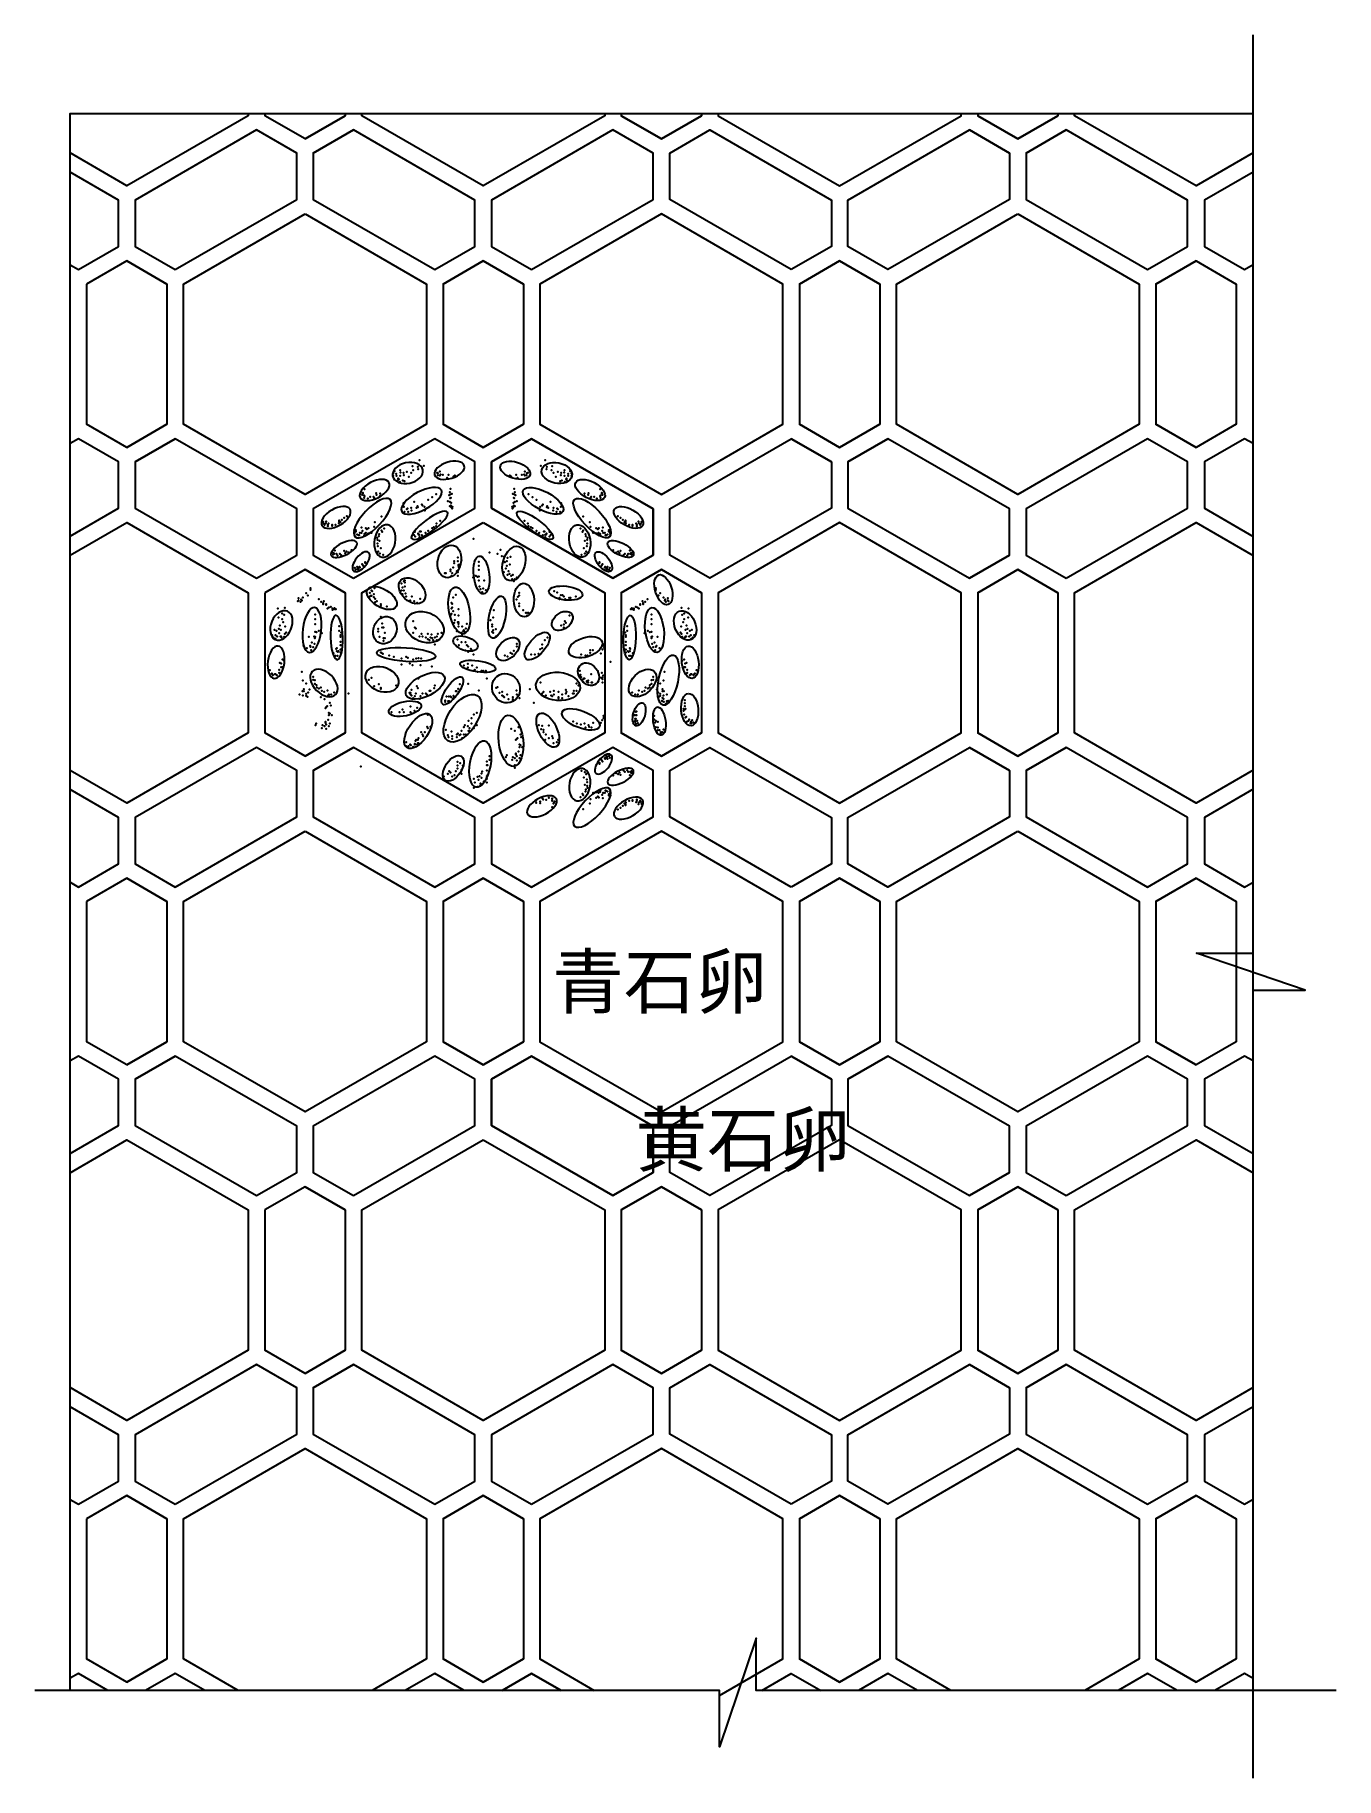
# Model space of a CAD drawing. Extents: x 2450 to 3440, y 294 to 1621.
import ezdxf

# ---------------------------------------------------------------- set-up
doc = ezdxf.new("R2010")
doc.units = 0
doc.header["$LTSCALE"] = 10
doc.header["$MEASUREMENT"] = 0
for name, color, linetype in [('3', 3, 'CONTINUOUS'), ('4', 4, 'CONTINUOUS'), ('7', 7, 'CONTINUOUS'), ('BH', 3, 'CONTINUOUS'), ('TEXT', 3, 'CONTINUOUS')]:
    doc.layers.add(name, color=color, linetype=linetype)
doc.styles.add('HZ', font='')
doc.styles.get('HZ').set_extended_font_data('仿宋_GB2312')

msp = doc.modelspace()

# ---------------------------------------------------------------- linework, layer by layer
at = {"layer": '3'}
for points in [[(3376.9, 293.9), (3376.9, 893.7), (3416.5, 893.7), (3333.8, 921.8), (3376.9, 921.8), (3376.9, 1620.7)], [(3440.1, 360.7), (2998.8, 360.7), (2998.8, 400.3), (2970.7, 317.6), (2970.7, 360.7), (2449.7, 360.7)]]:
    msp.add_lwpolyline(points, dxfattribs=at)
msp.add_point((2873, 1134.2), dxfattribs=at)
at = {"layer": '4'}
msp.add_lwpolyline([(2476.5, 360.7), (2476.5, 1560.8), (3376.9, 1560.8)], dxfattribs=at)
at = {"layer": '7'}
for p, q in [((2624.7, 1560.8), (2624.7, 1559.2)), ((2655.3, 1541.6), (2624.7, 1559.2)), ((3167.3, 1560.8), (3167.3, 1559.2)), ((3197.8, 1541.6), (3167.3, 1559.2)), ((3197.8, 1541.6), (3228.4, 1559.2)), ((3228.4, 1560.8), (3228.4, 1559.2)), ((2519.7, 1448.7), (2489.1, 1431)), ((3062.2, 1448.7), (3031.6, 1431)), ((3062.2, 1448.7), (3092.7, 1431)), ((2476.5, 1317), (2476.5, 1438.3)), ((3376.6, 1438.3), (3376.6, 1317)), ((2489.1, 1431), (2489.1, 1324.3)), ((3031.6, 1431), (3031.6, 1324.3)), ((3092.7, 1431), (3092.7, 1324.3)), ((2519.7, 1306.7), (2489.1, 1324.3)), ((3062.2, 1306.7), (3031.6, 1324.3)), ((3062.2, 1306.7), (3092.7, 1324.3)), ((2655.3, 1213.7), (2624.7, 1196.1)), ((3197.8, 1213.7), (3167.3, 1196.1)), ((2624.7, 1196.1), (2624.7, 1089.4)), ((3167.3, 1196.1), (3167.3, 1089.4)), ((3228.4, 1196.1), (3228.4, 1089.4)), ((2655.3, 1071.7), (2624.7, 1089.4)), ((3197.8, 1071.7), (3167.3, 1089.4)), ((3197.8, 1071.7), (3228.4, 1089.4)), ((2519.7, 978.8), (2489.1, 961.2)), ((3062.2, 978.8), (3031.6, 961.2)), ((3062.2, 978.8), (3092.7, 961.2)), ((2476.5, 847.1), (2476.5, 968.5)), ((2489.1, 961.2), (2489.1, 854.4)), ((3031.6, 961.2), (3031.6, 854.4)), ((3092.7, 961.2), (3092.7, 854.4)), ((3376.6, 968.5), (3376.6, 847.1)), ((2519.7, 836.8), (2489.1, 854.4)), ((3062.2, 836.8), (3031.6, 854.4)), ((3062.2, 836.8), (3092.7, 854.4)), ((2655.3, 743.9), (2624.7, 726.3)), ((3197.8, 743.9), (3167.3, 726.3)), ((2624.7, 726.3), (2624.7, 619.5)), ((3167.3, 726.3), (3167.3, 619.5)), ((3228.4, 726.3), (3228.4, 619.5)), ((2655.3, 601.9), (2624.7, 619.5)), ((3197.8, 601.9), (3167.3, 619.5)), ((3197.8, 601.9), (3228.4, 619.5)), ((2519.7, 509), (2489.1, 491.3)), ((3062.2, 509), (3031.6, 491.3)), ((3062.2, 509), (3092.7, 491.3)), ((2476.5, 377.3), (2476.5, 498.6)), ((2489.1, 491.3), (2489.1, 384.6)), ((3031.6, 491.3), (3031.6, 384.6)), ((3092.7, 491.3), (3092.7, 384.6)), ((3376.6, 498.6), (3376.6, 377.3)), ((2519.7, 366.9), (2489.1, 384.6)), ((3062.2, 366.9), (3031.6, 384.6)), ((3062.2, 366.9), (3092.7, 384.6))]:
    msp.add_line(p, q, dxfattribs=at)
for points in [[(2612.1, 1560.8), (2612.1, 1559.2), (2519.7, 1505.8), (2476.5, 1530.8)], [(2685.8, 1560.8), (2685.8, 1559.2), (2655.3, 1541.6), (2685.8, 1559.2)], [(2883.4, 1560.8), (2883.4, 1559.2), (2790.9, 1505.8), (2698.5, 1559.2), (2698.5, 1560.8)], [(2896, 1560.8), (2896, 1559.2), (2926.6, 1541.6), (2957.1, 1559.2), (2926.6, 1541.6)], [(2957.1, 1560.8), (2957.1, 1559.2), (2926.6, 1541.6), (2896, 1559.2), (2926.6, 1541.6)], [(2896, 1560.8), (2896, 1559.2)], [(2957.1, 1560.8), (2957.1, 1559.2)], [(2969.7, 1560.8), (2969.7, 1559.2), (3062.2, 1505.8), (3154.6, 1559.2), (3154.6, 1560.8)], [(3167.3, 1560.8), (3167.3, 1559.2), (3197.8, 1541.6), (3167.3, 1559.2)], [(3228.4, 1560.8), (3228.4, 1559.2), (3197.8, 1541.6), (3228.4, 1559.2)], [(3376.9, 1530.9), (3333.5, 1505.8), (3241, 1559.2), (3241, 1560.8)], [(2661.6, 1530.6), (2661.6, 1495.4), (2754.1, 1442), (2784.6, 1459.6), (2784.6, 1494.9), (2692.1, 1548.3), (2661.6, 1530.6), (2692.1, 1548.3)], [(3191.5, 1530.6), (3191.5, 1495.4), (3099, 1442), (3068.5, 1459.6), (3068.5, 1494.9), (3161, 1548.3), (3191.5, 1530.6), (3161, 1548.3)], [(3204.1, 1530.6), (3204.1, 1495.4), (3296.6, 1442), (3327.1, 1459.6), (3327.1, 1494.9), (3234.7, 1548.3), (3204.1, 1530.6), (3234.7, 1548.3)], [(2476.5, 1445.6), (2482.8, 1442), (2513.3, 1459.6), (2513.3, 1494.9), (2476.5, 1516.2)], [(3376.9, 1516.3), (3339.8, 1494.9), (3339.8, 1459.6), (3370.3, 1442), (3376.9, 1445.8)], [(2550.2, 1431), (2519.7, 1448.7), (2550.2, 1431), (2550.2, 1324.3), (2519.7, 1306.7), (2550.2, 1324.3)], [(2790.9, 1448.7), (2760.4, 1431), (2790.9, 1448.7), (2821.5, 1431), (2821.5, 1324.3), (2790.9, 1306.7), (2760.4, 1324.3), (2790.9, 1306.7)], [(2790.9, 1448.7), (2821.5, 1431), (2790.9, 1448.7), (2760.4, 1431), (2760.4, 1324.3), (2790.9, 1306.7), (2821.5, 1324.3), (2790.9, 1306.7)], [(3031.6, 1431), (3062.2, 1448.7), (3031.6, 1431), (3031.6, 1324.3), (3062.2, 1306.7), (3031.6, 1324.3)], [(3092.7, 1431), (3062.2, 1448.7), (3092.7, 1431), (3092.7, 1324.3), (3062.2, 1306.7), (3092.7, 1324.3)], [(3333.5, 1448.7), (3302.9, 1431), (3333.5, 1448.7), (3364, 1431), (3364, 1324.3), (3333.5, 1306.7), (3302.9, 1324.3), (3333.5, 1306.7)], [(2760.4, 1431), (2760.4, 1324.3)], [(2821.5, 1431), (2821.5, 1324.3)], [(3302.9, 1431), (3302.9, 1324.3)], [(2476.5, 1239.2), (2513.3, 1260.4), (2513.3, 1295.7), (2482.8, 1313.3), (2476.5, 1309.7)], [(2526, 1295.7), (2526, 1260.4), (2618.4, 1207.1), (2649, 1224.7), (2649, 1260), (2556.5, 1313.3), (2526, 1295.7), (2556.5, 1313.3)], [(2920.2, 1224.7), (2920.2, 1260), (2827.8, 1313.3), (2797.2, 1295.7), (2797.2, 1260.4), (2889.7, 1207.1), (2920.2, 1224.7), (2889.7, 1207.1)], [(3055.9, 1295.7), (3055.9, 1260.4), (2963.4, 1207.1), (2932.9, 1224.7), (2932.9, 1260), (3025.3, 1313.3), (3055.9, 1295.7), (3025.3, 1313.3)], [(3191.5, 1224.7), (3191.5, 1260), (3099, 1313.3), (3068.5, 1295.7), (3068.5, 1260.4), (3161, 1207.1), (3191.5, 1224.7), (3161, 1207.1)], [(3068.5, 1295.7), (3068.5, 1260.4), (3161, 1207.1), (3191.5, 1224.7), (3191.5, 1260), (3099, 1313.3), (3068.5, 1295.7), (3099, 1313.3)], [(3376.9, 1309.6), (3370.3, 1313.3), (3339.8, 1295.7), (3339.8, 1260.4), (3376.9, 1239)], [(2476.5, 1224.6), (2519.7, 1249.5), (2612.1, 1196.1), (2612.1, 1089.4), (2519.7, 1036), (2476.5, 1060.9)], [(3376.9, 1061), (3333.5, 1036), (3241, 1089.4), (3241, 1196.1), (3333.5, 1249.5), (3376.9, 1224.4)], [(2685.8, 1196.1), (2655.3, 1213.7), (2685.8, 1196.1), (2685.8, 1089.4), (2655.3, 1071.7), (2685.8, 1089.4)], [(2926.6, 1213.7), (2957.1, 1196.1), (2926.6, 1213.7), (2896, 1196.1), (2896, 1089.4), (2926.6, 1071.7), (2957.1, 1089.4), (2926.6, 1071.7)], [(2926.6, 1213.7), (2896, 1196.1), (2926.6, 1213.7), (2957.1, 1196.1), (2957.1, 1089.4), (2926.6, 1071.7), (2896, 1089.4), (2926.6, 1071.7)], [(3167.3, 1196.1), (3197.8, 1213.7), (3167.3, 1196.1), (3167.3, 1089.4), (3197.8, 1071.7), (3167.3, 1089.4)], [(3228.4, 1196.1), (3197.8, 1213.7), (3228.4, 1196.1), (3228.4, 1089.4), (3197.8, 1071.7), (3228.4, 1089.4)], [(2896, 1196.1), (2896, 1089.4)], [(2957.1, 1196.1), (2957.1, 1089.4)], [(2661.6, 1060.8), (2661.6, 1025.5), (2754.1, 972.1), (2784.6, 989.8), (2784.6, 1025), (2692.1, 1078.4), (2661.6, 1060.8), (2692.1, 1078.4)], [(3191.5, 1060.8), (3191.5, 1025.5), (3099, 972.1), (3068.5, 989.8), (3068.5, 1025), (3161, 1078.4), (3191.5, 1060.8), (3161, 1078.4)], [(3204.1, 1060.8), (3204.1, 1025.5), (3296.6, 972.1), (3327.1, 989.8), (3327.1, 1025), (3234.7, 1078.4), (3204.1, 1060.8), (3234.7, 1078.4)], [(2476.5, 975.8), (2482.8, 972.1), (2513.3, 989.8), (2513.3, 1025), (2476.5, 1046.3)], [(3376.9, 1046.5), (3339.8, 1025), (3339.8, 989.8), (3370.3, 972.1), (3376.9, 975.9)], [(2550.2, 961.2), (2519.7, 978.8), (2550.2, 961.2), (2550.2, 854.4), (2519.7, 836.8), (2550.2, 854.4)], [(2790.9, 978.8), (2760.4, 961.2), (2790.9, 978.8), (2821.5, 961.2), (2821.5, 854.4), (2790.9, 836.8), (2760.4, 854.4), (2790.9, 836.8)], [(2790.9, 978.8), (2821.5, 961.2), (2790.9, 978.8), (2760.4, 961.2), (2760.4, 854.4), (2790.9, 836.8), (2821.5, 854.4), (2790.9, 836.8)], [(3031.6, 961.2), (3062.2, 978.8), (3031.6, 961.2), (3031.6, 854.4), (3062.2, 836.8), (3031.6, 854.4)], [(3092.7, 961.2), (3062.2, 978.8), (3092.7, 961.2), (3092.7, 854.4), (3062.2, 836.8), (3092.7, 854.4)], [(3333.5, 978.8), (3302.9, 961.2), (3333.5, 978.8), (3364, 961.2), (3364, 854.4), (3333.5, 836.8), (3302.9, 854.4), (3333.5, 836.8)], [(2760.4, 961.2), (2760.4, 854.4)], [(2821.5, 961.2), (2821.5, 854.4)], [(3302.9, 961.2), (3302.9, 854.4)], [(2476.5, 769.3), (2513.3, 790.6), (2513.3, 825.9), (2482.8, 843.5), (2476.5, 839.8)], [(2526, 825.9), (2526, 790.6), (2618.4, 737.2), (2649, 754.8), (2649, 790.1), (2556.5, 843.5), (2526, 825.9), (2556.5, 843.5)], [(2920.2, 754.8), (2920.2, 790.1), (2827.8, 843.5), (2797.2, 825.9), (2797.2, 790.6), (2889.7, 737.2), (2920.2, 754.8), (2889.7, 737.2)], [(3055.9, 825.9), (3055.9, 790.6), (2963.4, 737.2), (2932.9, 754.8), (2932.9, 790.1), (3025.3, 843.5), (3055.9, 825.9), (3025.3, 843.5)], [(3191.5, 754.8), (3191.5, 790.1), (3099, 843.5), (3068.5, 825.9), (3068.5, 790.6), (3161, 737.2), (3191.5, 754.8), (3161, 737.2)], [(3068.5, 825.9), (3068.5, 790.6), (3161, 737.2), (3191.5, 754.8), (3191.5, 790.1), (3099, 843.5), (3068.5, 825.9), (3099, 843.5)], [(3376.9, 839.7), (3370.3, 843.5), (3339.8, 825.9), (3339.8, 790.6), (3376.9, 769.2)], [(2476.5, 754.7), (2519.7, 779.6), (2612.1, 726.3), (2612.1, 619.5), (2519.7, 566.1), (2476.5, 591.1)], [(3376.9, 591.2), (3333.5, 566.1), (3241, 619.5), (3241, 726.3), (3333.5, 779.6), (3376.9, 754.6)], [(2685.8, 726.3), (2655.3, 743.9), (2685.8, 726.3), (2685.8, 619.5), (2655.3, 601.9), (2685.8, 619.5)], [(2926.6, 743.9), (2957.1, 726.3), (2926.6, 743.9), (2896, 726.3), (2896, 619.5), (2926.6, 601.9), (2957.1, 619.5), (2926.6, 601.9)], [(2926.6, 743.9), (2896, 726.3), (2926.6, 743.9), (2957.1, 726.3), (2957.1, 619.5), (2926.6, 601.9), (2896, 619.5), (2926.6, 601.9)], [(3167.3, 726.3), (3197.8, 743.9), (3167.3, 726.3), (3167.3, 619.5), (3197.8, 601.9), (3167.3, 619.5)], [(3228.4, 726.3), (3197.8, 743.9), (3228.4, 726.3), (3228.4, 619.5), (3197.8, 601.9), (3228.4, 619.5)], [(2896, 726.3), (2896, 619.5)], [(2957.1, 726.3), (2957.1, 619.5)], [(2661.6, 590.9), (2661.6, 555.7), (2754.1, 502.3), (2784.6, 519.9), (2784.6, 555.2), (2692.1, 608.6), (2661.6, 590.9), (2692.1, 608.6)], [(3191.5, 590.9), (3191.5, 555.7), (3099, 502.3), (3068.5, 519.9), (3068.5, 555.2), (3161, 608.6), (3191.5, 590.9), (3161, 608.6)], [(3204.1, 590.9), (3204.1, 555.7), (3296.6, 502.3), (3327.1, 519.9), (3327.1, 555.2), (3234.7, 608.6), (3204.1, 590.9), (3234.7, 608.6)], [(2476.5, 505.9), (2482.8, 502.3), (2513.3, 519.9), (2513.3, 555.2), (2476.5, 576.5)], [(3376.9, 576.6), (3339.8, 555.2), (3339.8, 519.9), (3370.3, 502.3), (3376.9, 506.1)], [(2604.3, 360.7), (2562.8, 384.6), (2562.8, 491.3), (2655.3, 544.7), (2747.7, 491.3), (2747.7, 384.6), (2706.3, 360.7)], [(2970.7, 356.7), (3019, 384.6), (3019, 491.3), (2926.6, 544.7), (2834.1, 491.3), (2834.1, 384.6), (2875.5, 360.7)], [(3146.8, 360.7), (3105.4, 384.6), (3105.4, 491.3), (3197.8, 544.7), (3290.3, 491.3), (3290.3, 384.6), (3248.9, 360.7)], [(2550.2, 491.3), (2519.7, 509), (2550.2, 491.3), (2550.2, 384.6), (2519.7, 366.9), (2550.2, 384.6)], [(2790.9, 509), (2821.5, 491.3), (2790.9, 509), (2760.4, 491.3), (2760.4, 384.6), (2790.9, 366.9), (2821.5, 384.6), (2790.9, 366.9)], [(2790.9, 509), (2760.4, 491.3), (2790.9, 509), (2821.5, 491.3), (2821.5, 384.6), (2790.9, 366.9), (2760.4, 384.6), (2790.9, 366.9)], [(3031.6, 491.3), (3062.2, 509), (3031.6, 491.3), (3031.6, 384.6), (3062.2, 366.9), (3031.6, 384.6)], [(3092.7, 491.3), (3062.2, 509), (3092.7, 491.3), (3092.7, 384.6), (3062.2, 366.9), (3092.7, 384.6)], [(3333.5, 509), (3302.9, 491.3), (3333.5, 509), (3364, 491.3), (3364, 384.6), (3333.5, 366.9), (3302.9, 384.6), (3333.5, 366.9)], [(2760.4, 491.3), (2760.4, 384.6)], [(2821.5, 491.3), (2821.5, 384.6)], [(3302.9, 491.3), (3302.9, 384.6)], [(2505.3, 360.7), (2482.8, 373.6), (2476.5, 370)], [(2579, 360.7), (2556.5, 373.6), (2534, 360.7)], [(2776.5, 360.7), (2754.1, 373.6), (2731.6, 360.7)], [(2805.3, 360.7), (2827.8, 373.6), (2850.2, 360.7)], [(2850.2, 360.7), (2827.8, 373.6), (2805.3, 360.7)], [(3002.9, 360.7), (3025.3, 373.6), (3047.8, 360.7)], [(3121.5, 360.7), (3099, 373.6), (3076.6, 360.7)], [(3121.5, 360.7), (3099, 373.6), (3076.6, 360.7)], [(3319.1, 360.7), (3296.6, 373.6), (3274.1, 360.7)], [(3376.9, 369.8), (3370.3, 373.6), (3347.9, 360.7)]]:
    msp.add_lwpolyline(points, dxfattribs=at)
for points in [[(2556.5, 1442), (2649, 1495.4), (2649, 1530.6), (2618.4, 1548.3), (2526, 1494.9), (2526, 1459.6)], [(2827.8, 1442), (2920.2, 1495.4), (2920.2, 1530.6), (2889.7, 1548.3), (2797.2, 1494.9), (2797.2, 1459.6)], [(3025.3, 1442), (2932.9, 1495.4), (2932.9, 1530.6), (2963.4, 1548.3), (3055.9, 1494.9), (3055.9, 1459.6)], [(2655.3, 1484.4), (2747.7, 1431), (2747.7, 1324.3), (2655.3, 1270.9), (2562.8, 1324.3), (2562.8, 1431)], [(2926.6, 1484.4), (2834.1, 1431), (2834.1, 1324.3), (2926.6, 1270.9), (3019, 1324.3), (3019, 1431)], [(3197.8, 1484.4), (3290.3, 1431), (3290.3, 1324.3), (3197.8, 1270.9), (3105.4, 1324.3), (3105.4, 1431)], [(2692.1, 1207.1), (2784.6, 1260.4), (2784.6, 1295.7), (2754.1, 1313.3), (2661.6, 1260), (2661.6, 1224.7)], [(2889.7, 1207.1), (2797.2, 1260.4), (2797.2, 1295.7), (2827.8, 1313.3), (2920.2, 1260), (2920.2, 1224.7)], [(3234.7, 1207.1), (3327.1, 1260.4), (3327.1, 1295.7), (3296.6, 1313.3), (3204.1, 1260), (3204.1, 1224.7)], [(2790.9, 1249.5), (2883.4, 1196.1), (2883.4, 1089.4), (2790.9, 1036), (2698.5, 1089.4), (2698.5, 1196.1)], [(3062.2, 1249.5), (2969.7, 1196.1), (2969.7, 1089.4), (3062.2, 1036), (3154.6, 1089.4), (3154.6, 1196.1)], [(2556.5, 972.1), (2649, 1025.5), (2649, 1060.8), (2618.4, 1078.4), (2526, 1025), (2526, 989.8)], [(2827.8, 972.1), (2920.2, 1025.5), (2920.2, 1060.8), (2889.7, 1078.4), (2797.2, 1025), (2797.2, 989.8)], [(3025.3, 972.1), (2932.9, 1025.5), (2932.9, 1060.8), (2963.4, 1078.4), (3055.9, 1025), (3055.9, 989.8)], [(2655.3, 1014.6), (2747.7, 961.2), (2747.7, 854.4), (2655.3, 801.1), (2562.8, 854.4), (2562.8, 961.2)], [(2926.6, 1014.6), (2834.1, 961.2), (2834.1, 854.4), (2926.6, 801.1), (3019, 854.4), (3019, 961.2)], [(3197.8, 1014.6), (3290.3, 961.2), (3290.3, 854.4), (3197.8, 801.1), (3105.4, 854.4), (3105.4, 961.2)], [(2692.1, 737.2), (2784.6, 790.6), (2784.6, 825.9), (2754.1, 843.5), (2661.6, 790.1), (2661.6, 754.8)], [(2889.7, 737.2), (2797.2, 790.6), (2797.2, 825.9), (2827.8, 843.5), (2920.2, 790.1), (2920.2, 754.8)], [(3234.7, 737.2), (3327.1, 790.6), (3327.1, 825.9), (3296.6, 843.5), (3204.1, 790.1), (3204.1, 754.8)], [(2790.9, 779.6), (2883.4, 726.3), (2883.4, 619.5), (2790.9, 566.1), (2698.5, 619.5), (2698.5, 726.3)], [(3062.2, 779.6), (2969.7, 726.3), (2969.7, 619.5), (3062.2, 566.1), (3154.6, 619.5), (3154.6, 726.3)], [(2556.5, 502.3), (2649, 555.7), (2649, 590.9), (2618.4, 608.6), (2526, 555.2), (2526, 519.9)], [(2827.8, 502.3), (2920.2, 555.7), (2920.2, 590.9), (2889.7, 608.6), (2797.2, 555.2), (2797.2, 519.9)], [(3025.3, 502.3), (2932.9, 555.7), (2932.9, 590.9), (2963.4, 608.6), (3055.9, 555.2), (3055.9, 519.9)]]:
    msp.add_lwpolyline(points, close=True, dxfattribs=at)
at = {"layer": 'BH', "extrusion": (0, 0, -1)}
for centre, major_axis, ratio in [((2733.5, 1287.2), (11.5, 2.4), 0.669436), ((2765.2, 1289.3), (11.3, 3.5), 0.528881), ((2708.2, 1274.3), (11, 5.8), 0.511437), ((2744, 1266.1), (15.1, 8.1), 0.408937), ((2678.9, 1253.4), (10.7, 6.2), 0.525287), ((2706.7, 1252.9), (13.3, 14.2), 0.37496), ((2716.1, 1235.5), (2.2, 12.3), 0.637223), ((2750.1, 1247.4), (13.6, 10.1), 0.274284), ((2685, 1229.4), (9.71, 4.92), 0.426872), ((2698, 1219.7), (5.67, 7.11), 0.485614), ((2637.3, 1171.2), (4.6, 10.8), 0.669436), ((2660.6, 1167.7), (2, 17.1), 0.408937), ((2679.4, 1162), (-0.5, 16.9), 0.274284), ((2633.3, 1143.2), (1.5, 12.3), 0.511437), ((2669.7, 1127.4), (-8.86, 8.85), 0.637223), ((2864.4, 1050), (-2.2, -12.3), 0.637223), ((2882.5, 1065.7), (-5.67, -7.11), 0.485614), ((2895.5, 1056.1), (-9.71, -4.92), 0.426872), ((2873.8, 1032.6), (-13.3, -14.2), 0.37496), ((2835.6, 1033.5), (-11, -5.8), 0.511437), ((2901.6, 1032.1), (-10.7, -6.2), 0.525287)]:
    msp.add_ellipse(centre, major_axis=major_axis, ratio=ratio, dxfattribs=at)
at = {"layer": 'BH'}
for centre, major_axis, ratio in [((2815.3, 1289.3), (-11.3, 3.5), 0.528881), ((2847, 1287.2), (-11.5, 2.4), 0.669436), ((2836.5, 1266.1), (-15.1, 8.1), 0.408937), ((2872.3, 1274.3), (-11, 5.8), 0.511437), ((2873.8, 1252.9), (-13.3, 14.2), 0.37496), ((2901.6, 1253.4), (-10.7, 6.2), 0.525287), ((2830.4, 1247.4), (-13.6, 10.1), 0.274284), ((2864.4, 1235.5), (-2.2, 12.3), 0.637223), ((2895.5, 1229.4), (-9.71, 4.92), 0.426872), ((2765.2, 1219.9), (3, 12.2), 0.700514), ((2789.6, 1209.6), (-1.7, 14.4), 0.408937), ((2814.3, 1218.3), (3.7, 13), 0.618064), ((2882.5, 1219.7), (-5.67, 7.11), 0.485614), ((2736.8, 1197.6), (-8.56, 7.96), 0.689581), ((2928.1, 1198.4), (-3.6, 11.3), 0.528881), ((2713.8, 1192), (-10.9, 6.5), 0.542183), ((2772.7, 1182.6), (-3.4, 17.7), 0.431278), ((2801.5, 1177.5), (3.4, 16.1), 0.37496), ((2821.9, 1190.5), (-0.5, 12.8), 0.600853), ((2853.7, 1195.8), (-12.8, 1.5), 0.408779), ((2746.3, 1169.9), (-14, 5.6), 0.755064), ((2851.1, 1174.6), (-6.99, -5.58), 0.685028), ((2921.3, 1167.7), (-2, 17.1), 0.408937), ((2944.6, 1171.2), (-4.6, 10.8), 0.669436), ((2716.1, 1167.6), (-3.74, -9.98), 0.819182), ((2902.4, 1162), (0.5, 16.9), 0.274284), ((2732.3, 1149), (-22.4, 1.4), 0.23219), ((2777.4, 1157.4), (-9.2, 3.06), 0.536905), ((2809.7, 1153.2), (7.46, 7.45), 0.637223), ((2832, 1155.5), (-8.39, -9.77), 0.470266), ((2868.8, 1154.6), (-12.6, -4.2), 0.555155), ((2948.5, 1143.2), (-1.5, 12.3), 0.511437), ((2713.9, 1130.2), (-12.1, 4.7), 0.717751), ((2786.8, 1140.1), (-13.5, 1.9), 0.314923), ((2871.1, 1134.1), (-5.71, 7.41), 0.763828), ((2931.8, 1129.6), (4, 19.1), 0.37496), ((2746.8, 1125.3), (-14.4, -7.4), 0.490789), ((2767.5, 1121.5), (7.4, 10.3), 0.367762), ((2808.3, 1123.4), (5.1, -10.2), 0.917063), ((2847.9, 1124.8), (-16.8, 1.4), 0.639017), ((2912.2, 1127.4), (8.86, 8.85), 0.637223), ((2731.4, 1107.8), (-12.3, -2.6), 0.433399), ((2775.2, 1100.6), (11.2, 17.2), 0.531478), ((2948.1, 1107.1), (-1, 12.3), 0.525287), ((2741.5, 1090.9), (8.6, 12.7), 0.491715), ((2812, 1083.4), (-2.3, 19.5), 0.473435), ((2840.1, 1091.5), (-6.2, 12.7), 0.48116), ((2865.2, 1099.7), (-14.2, 5.6), 0.424822), ((2909.6, 1103.5), (2.57, 8.72), 0.485614), ((2925, 1098.4), (-1.5, 10.8), 0.426872), ((2788.7, 1065.7), (3.3, 17.7), 0.433863), ((2768.2, 1062.4), (6.13, 9.19), 0.555181)]:
    msp.add_ellipse(centre, major_axis=major_axis, ratio=ratio, dxfattribs=at)
for p in [(2723.4, 1288.5), (2727.7, 1289.5), (2728, 1287.7), (2730.3, 1287.3), (2732.7, 1288.1), (2736.2, 1287.4), (2737.1, 1292.4), (2737.7, 1289.5), (2741.1, 1291.9), (2741.3, 1290.1), (2742.5, 1296.9), (2745.8, 1292.6), (2755.8, 1287.4), (2756.4, 1287.2), (2758, 1288.3), (2822.5, 1288.3), (2824.1, 1287.2), (2824.8, 1287.4), (2834.7, 1292.6), (2838, 1296.9), (2839.2, 1290.1), (2839.4, 1291.9), (2842.8, 1289.5), (2843.4, 1292.4), (2844.3, 1287.4), (2847.8, 1288.1), (2850.3, 1287.3), (2852.5, 1287.7), (2852.8, 1289.5), (2857.1, 1288.5), (2700.5, 1274.8), (2722.5, 1286.9), (2722.5, 1285), (2724.8, 1286.5), (2724.9, 1285), (2726, 1281.7), (2726.3, 1283), (2726.6, 1282.6), (2727.5, 1280.4), (2727.7, 1285.2), (2729.8, 1281.4), (2730.5, 1285.5), (2731.1, 1281.1), (2734.4, 1284.2), (2756.5, 1285.5), (2757.8, 1285.3), (2758.3, 1286.2), (2760.3, 1285.9), (2763.6, 1283.6), (2764.4, 1285.8), (2766.1, 1275.2), (2768.2, 1284.5), (2769.4, 1285.3), (2811.1, 1285.3), (2812.3, 1284.5), (2814.4, 1275.2), (2816.1, 1285.8), (2816.9, 1283.6), (2820.2, 1285.9), (2822.2, 1286.2), (2822.7, 1285.3), (2824, 1285.5), (2846.1, 1284.2), (2849.4, 1281.1), (2850, 1285.5), (2850.8, 1281.4), (2852.8, 1285.2), (2853, 1280.4), (2854, 1282.6), (2854.2, 1283), (2854.5, 1281.7), (2855.6, 1285), (2855.7, 1286.5), (2858, 1286.9), (2858, 1285), (2880, 1274.8), (2698.7, 1270.6), (2699.2, 1271.6), (2699.3, 1272.2), (2700.3, 1270), (2700.4, 1268.3), (2700.6, 1269.6), (2703, 1267.8), (2705, 1269.2), (2707.3, 1269.1), (2707.9, 1268.3), (2709.5, 1271.8), (2709.7, 1270.7), (2712.6, 1271.6), (2712.6, 1269.9), (2730.3, 1264.3), (2730.4, 1261.4), (2736, 1260.8), (2738.4, 1265.2), (2740.1, 1260.7), (2741, 1261.9), (2741.2, 1261.2), (2744.1, 1263.3), (2744.1, 1263.3), (2744.7, 1262.4), (2746.3, 1261.5), (2749.1, 1266.8), (2752.1, 1268.9), (2755.1, 1271), (2764.1, 1265.7), (2764.9, 1270.3), (2765.4, 1265.4), (2765.5, 1262), (2765.6, 1272.6), (2765.7, 1270.8), (2765.9, 1268.1), (2766.3, 1268.3), (2766.3, 1262.5), (2766.4, 1261.5), (2766.6, 1264.5), (2767, 1260.7), (2767.1, 1271.3), (2767.5, 1261.6), (2813, 1261.6), (2813.4, 1271.3), (2813.5, 1260.7), (2813.9, 1264.5), (2814.1, 1261.5), (2814.2, 1268.3), (2814.2, 1262.5), (2814.6, 1268.1), (2814.8, 1270.8), (2814.9, 1272.6), (2815, 1262), (2815.1, 1265.4), (2815.6, 1270.3), (2816.4, 1265.7), (2825.4, 1271), (2828.4, 1268.9), (2831.4, 1266.8), (2834.2, 1261.5), (2835.8, 1262.4), (2836.4, 1263.3), (2836.4, 1263.3), (2839.3, 1261.2), (2839.5, 1261.9), (2840.4, 1260.7), (2842.1, 1265.2), (2844.5, 1260.8), (2850.1, 1261.4), (2850.2, 1264.3), (2867.9, 1271.6), (2867.9, 1269.9), (2870.8, 1270.7), (2871, 1271.8), (2872.6, 1268.3), (2873.2, 1269.1), (2875.5, 1269.2), (2877.5, 1267.8), (2879.9, 1269.6), (2880.1, 1268.3), (2880.2, 1270), (2881.2, 1272.2), (2881.3, 1271.6), (2881.8, 1270.6), (2669.2, 1250), (2669.6, 1248.6), (2670.2, 1247.8), (2671.1, 1249), (2671.3, 1250.3), (2672.6, 1247.7), (2673.1, 1248.7), (2676, 1247.8), (2678.4, 1247.7), (2681, 1249), (2681.2, 1250.3), (2681.3, 1251), (2682.2, 1249.8), (2683.2, 1251.7), (2685.1, 1253), (2687.1, 1254.4), (2708.5, 1249.8), (2713.4, 1254.2), (2730.9, 1257.8), (2732.8, 1259.6), (2733.2, 1260.3), (2733.9, 1257.8), (2736.4, 1258.6), (2736.4, 1258.6), (2746.4, 1258.6), (2755.5, 1248.8), (2758.2, 1250.7), (2767.3, 1260.3), (2813.3, 1260.3), (2822.3, 1250.7), (2825, 1248.8), (2834.1, 1258.6), (2844.1, 1258.6), (2844.1, 1258.6), (2846.6, 1257.8), (2847.3, 1260.3), (2847.7, 1259.6), (2849.6, 1257.8), (2867.1, 1254.2), (2872, 1249.8), (2893.4, 1254.4), (2895.4, 1253), (2897.3, 1251.7), (2898.4, 1249.8), (2899.2, 1251), (2899.3, 1250.3), (2899.5, 1249), (2902.1, 1247.7), (2904.5, 1247.8), (2907.4, 1248.7), (2907.9, 1247.7), (2909.2, 1250.3), (2909.4, 1249), (2910.3, 1247.8), (2910.9, 1248.6), (2911.3, 1250), (2672.7, 1246.7), (2675.9, 1247.1), (2692.7, 1243.7), (2693, 1241.9), (2693, 1240.9), (2693.9, 1243.8), (2694.1, 1242.8), (2695, 1240.5), (2696, 1240), (2696.6, 1239.9), (2697.1, 1241.8), (2698.3, 1241.6), (2698.4, 1245.7), (2699.1, 1243.2), (2700.3, 1239.6), (2700.6, 1240.9), (2701.7, 1245.2), (2701.7, 1241.7), (2702.3, 1244.4), (2703.3, 1241.1), (2703.6, 1245.3), (2705.8, 1241.7), (2707.9, 1246.3), (2710.2, 1238), (2710.5, 1236.3), (2711.5, 1239.1), (2711.7, 1240.8), (2712.1, 1235.5), (2713.5, 1243.5), (2714, 1242.4), (2715.5, 1244.9), (2738.2, 1240.2), (2739, 1242.5), (2739.1, 1239), (2741.5, 1241.3), (2741.7, 1240.3), (2742.3, 1240.2), (2742.4, 1238.4), (2742.8, 1242.8), (2743.5, 1242.7), (2744.3, 1239.8), (2747.1, 1241.7), (2749, 1243.1), (2752.1, 1245.3), (2753.3, 1246.1), (2755.1, 1246.8), (2783.5, 1237), (2825.4, 1246.8), (2827.2, 1246.1), (2828.4, 1245.3), (2831.5, 1243.1), (2833.5, 1241.7), (2836.2, 1239.8), (2837, 1242.7), (2837.7, 1242.8), (2838.1, 1238.4), (2838.2, 1240.2), (2838.8, 1240.3), (2839, 1241.3), (2841.4, 1239), (2841.5, 1242.5), (2842.3, 1240.2), (2865, 1244.9), (2866.5, 1242.4), (2867, 1243.5), (2868.4, 1235.5), (2868.8, 1240.8), (2869, 1239.1), (2870.1, 1236.3), (2870.3, 1238), (2872.6, 1246.3), (2874.7, 1241.7), (2876.9, 1245.3), (2877.2, 1241.1), (2878.2, 1244.4), (2878.8, 1241.7), (2878.9, 1245.2), (2879.9, 1240.9), (2880.2, 1239.6), (2881.4, 1243.2), (2882.1, 1245.7), (2882.3, 1241.6), (2883.4, 1241.8), (2883.9, 1239.9), (2884.5, 1240), (2885.5, 1240.5), (2886.5, 1242.8), (2886.6, 1243.8), (2887.5, 1241.9), (2887.5, 1240.9), (2887.8, 1243.7), (2904.6, 1247.1), (2907.8, 1246.7), (2676.4, 1226.5), (2676.8, 1225.1), (2677, 1226.4), (2677.6, 1225.6), (2678, 1228.3), (2679.3, 1225.7), (2680.1, 1224.5), (2681.7, 1225.6), (2682.9, 1224.7), (2685.2, 1228.1), (2685.9, 1226.2), (2686.8, 1227.4), (2688.4, 1226.8), (2690.7, 1228.4), (2710.2, 1226.4), (2710.4, 1233.5), (2710.8, 1231.6), (2711.1, 1227.6), (2712.2, 1226), (2712.9, 1230), (2714.7, 1224.9), (2771.5, 1222.8), (2774.3, 1220.8), (2795.8, 1226.8), (2801.9, 1225.7), (2804, 1228.8), (2805, 1223.9), (2807, 1223.7), (2809.4, 1222.6), (2811.6, 1223.5), (2865.8, 1224.9), (2867.6, 1230), (2868.3, 1226), (2869.4, 1227.6), (2869.7, 1231.6), (2870.1, 1233.5), (2870.3, 1226.4), (2889.8, 1228.4), (2892.1, 1226.8), (2893.7, 1227.4), (2894.6, 1226.2), (2895.3, 1228.1), (2897.6, 1224.7), (2898.8, 1225.6), (2900.4, 1224.5), (2901.2, 1225.7), (2902.5, 1228.3), (2902.9, 1225.6), (2903.5, 1226.4), (2903.7, 1225.1), (2904.1, 1226.5), (2693.1, 1215), (2693.6, 1213.6), (2695, 1215.7), (2695, 1214), (2695.8, 1214.6), (2696, 1213.5), (2696.7, 1215.8), (2697, 1215.4), (2698.8, 1217.8), (2699.3, 1217), (2699.9, 1216.2), (2701, 1218.8), (2701.1, 1219.4), (2761.8, 1211.1), (2762.5, 1211.1), (2766, 1213.9), (2766, 1212.5), (2766.7, 1209), (2767.4, 1211.1), (2768, 1215.2), (2768.7, 1220.1), (2768.7, 1218.7), (2770.8, 1212.5), (2771.5, 1220.1), (2771.5, 1211.8), (2771.5, 1209), (2772.2, 1217.3), (2772.2, 1216.6), (2772.3, 1215.5), (2773.6, 1218), (2783.2, 1207.7), (2785.3, 1209), (2786.7, 1208.3), (2787.6, 1219.6), (2787.6, 1216.6), (2787.6, 1213.5), (2787.6, 1208.4), (2787.6, 1208.4), (2806.7, 1211.8), (2807.4, 1219.4), (2808.1, 1214.5), (2808.8, 1220.1), (2808.8, 1216.6), (2809.5, 1209.7), (2810.2, 1212.5), (2810.9, 1210.4), (2811.1, 1217.6), (2812.3, 1209), (2813.6, 1209.7), (2816.4, 1207.7), (2879.4, 1219.4), (2879.5, 1218.8), (2880.7, 1216.2), (2881.2, 1217), (2881.8, 1217.8), (2883.5, 1215.4), (2883.8, 1215.8), (2884.6, 1213.5), (2884.7, 1214.6), (2885.5, 1215.7), (2885.5, 1214), (2886.9, 1213.6), (2887.4, 1215), (2656.1, 1195.8), (2659.5, 1199.6), (2659.5, 1198.2), (2704.6, 1196.1), (2705.8, 1197.9), (2706.4, 1197.3), (2707.6, 1194.9), (2708.2, 1199.6), (2728.8, 1203.2), (2728.8, 1197.9), (2729.4, 1200.2), (2729.4, 1200.2), (2729.4, 1194.9), (2730.6, 1205), (2730.6, 1197.9), (2731.2, 1205.5), (2731.2, 1203.8), (2731.2, 1200.8), (2731.8, 1195.5), (2770.1, 1194.5), (2787.6, 1205.3), (2788.1, 1200.8), (2788.1, 1200.8), (2788.8, 1198.7), (2790.2, 1196.6), (2790.8, 1199.4), (2791.7, 1205.3), (2792.9, 1198), (2795, 1199.4), (2813, 1206.3), (2814.3, 1204.9), (2815, 1206.3), (2818.3, 1196.1), (2843, 1194.3), (2845, 1197.3), (2847.1, 1196.3), (2850.1, 1194.3), (2851.2, 1194.3), (2922.4, 1199.6), (2922.4, 1198.2), (2925.7, 1195.8), (2634.5, 1184.2), (2639.9, 1184.5), (2649.9, 1189.6), (2650.4, 1192), (2650.4, 1190.1), (2651.8, 1189.1), (2652.3, 1191), (2652.8, 1190.1), (2653.7, 1192.4), (2657.5, 1193.9), (2665.8, 1191.1), (2667.7, 1189.2), (2669.1, 1188.2), (2669.1, 1187.3), (2669.6, 1189.7), (2671.5, 1187.3), (2671.5, 1186.8), (2672.5, 1184), (2673.4, 1184.9), (2674.9, 1185.4), (2676.3, 1184), (2676.3, 1183), (2677.2, 1183.5), (2677.7, 1184.4), (2678.2, 1183.5), (2678.7, 1183.5), (2704.6, 1193.2), (2705.2, 1193.8), (2705.8, 1193.8), (2707.6, 1192.6), (2708.7, 1191.4), (2708.7, 1189), (2709.9, 1189.6), (2712.9, 1187.3), (2712.9, 1186.1), (2717.6, 1185.5), (2732.4, 1193.2), (2735.3, 1190.2), (2736.5, 1193.2), (2738.3, 1189.6), (2738.8, 1187.9), (2740.6, 1188.4), (2743, 1191.4), (2766.7, 1188.3), (2766.7, 1184.2), (2767.4, 1187.6), (2767.4, 1184.9), (2768, 1192.5), (2768, 1182.1), (2772.2, 1183.5), (2799.1, 1182.8), (2816.2, 1191), (2817.3, 1193.1), (2818.3, 1194.1), (2818.3, 1188), (2818.3, 1185.9), (2818.3, 1185.9), (2821.3, 1182.9), (2849.1, 1192.2), (2849.1, 1191.2), (2852.2, 1193.3), (2853.2, 1191.2), (2856.3, 1192.2), (2857.3, 1192.2), (2861.4, 1193.3), (2903.2, 1183.5), (2903.6, 1183.5), (2904.1, 1184.4), (2904.6, 1183.5), (2905.5, 1184), (2905.5, 1183), (2907, 1185.4), (2908.4, 1184.9), (2909.4, 1184), (2910.3, 1187.3), (2910.3, 1186.8), (2912.2, 1189.7), (2912.7, 1188.2), (2912.7, 1187.3), (2914.1, 1189.2), (2916, 1191.1), (2924.3, 1193.9), (2928.1, 1192.4), (2929.1, 1190.1), (2929.5, 1191), (2930, 1189.1), (2931.4, 1192), (2931.4, 1190.1), (2931.9, 1189.6), (2941.9, 1184.5), (2947.3, 1184.2), (2632, 1167.9), (2635, 1177.2), (2635.3, 1168.7), (2636.2, 1171.1), (2637, 1167.9), (2637.8, 1180.2), (2637.8, 1176.1), (2638.7, 1173.6), (2639.4, 1179.3), (2640.3, 1170.3), (2663, 1179.6), (2663, 1176), (2663, 1172.3), (2681.4, 1170.6), (2711, 1168.6), (2713, 1177.8), (2714, 1172.7), (2714, 1169.6), (2715, 1169.6), (2737.6, 1174.5), (2739, 1169.7), (2739.7, 1169), (2766.1, 1178.8), (2766.7, 1180.1), (2768.7, 1173.2), (2769.4, 1179.4), (2769.4, 1175.2), (2771.5, 1173.8), (2772.2, 1178.7), (2772.2, 1173.8), (2772.2, 1172.5), (2772.2, 1170.4), (2775, 1170.4), (2776.3, 1167.6), (2777.7, 1169), (2778.4, 1172.5), (2779.1, 1167.6), (2796.4, 1175.2), (2797.8, 1171.8), (2797.8, 1170.4), (2798.4, 1177.3), (2798.4, 1167.6), (2800.5, 1168.3), (2823.4, 1180.8), (2824.4, 1180.8), (2824.4, 1178.8), (2825.4, 1180.8), (2850.3, 1171.1), (2852.3, 1171.8), (2852.3, 1169.7), (2853, 1174.5), (2853.7, 1173.2), (2856.5, 1178.7), (2900.5, 1170.6), (2918.9, 1179.6), (2918.9, 1176), (2918.9, 1172.3), (2941.6, 1170.3), (2942.4, 1179.3), (2943.2, 1173.6), (2944, 1180.2), (2944, 1176.1), (2944.9, 1167.9), (2945.7, 1171.1), (2946.5, 1168.7), (2946.8, 1177.2), (2949.8, 1167.9), (2630.4, 1163.8), (2631.2, 1162.1), (2632.8, 1161), (2632.9, 1163.8), (2633.7, 1167), (2634.2, 1162.9), (2635.6, 1165.3), (2636.6, 1162.9), (2637.1, 1162.9), (2637.5, 1162), (2639.4, 1162.5), (2639.9, 1164.8), (2640.9, 1165.8), (2654.2, 1155.6), (2658.1, 1162.6), (2659.1, 1155.6), (2659.5, 1154.9), (2660.4, 1158.2), (2661.6, 1154.7), (2662.3, 1162.9), (2662.4, 1157.2), (2662.4, 1157.2), (2662.8, 1161.5), (2663, 1166.3), (2663, 1166.3), (2663, 1162.6), (2664.1, 1166.2), (2665.7, 1167), (2668.2, 1165.4), (2681.4, 1167.2), (2682.3, 1163.9), (2682.3, 1162.5), (2682.3, 1158.7), (2682.3, 1156.3), (2682.8, 1165.8), (2711, 1166.5), (2712, 1162.5), (2715, 1161.4), (2715, 1159.4), (2716.1, 1165.5), (2716.1, 1161.4), (2737.6, 1165.6), (2742.5, 1162.8), (2743.9, 1164.9), (2744.6, 1162.8), (2747.3, 1162.1), (2748.7, 1164.9), (2748.7, 1160.7), (2750.1, 1160), (2750.8, 1162.1), (2751.5, 1164.2), (2752.2, 1161.4), (2752.8, 1160), (2754.2, 1162.1), (2754.2, 1156.6), (2755.6, 1162.8), (2755.6, 1160), (2756.3, 1164.9), (2759.1, 1165.6), (2770.8, 1166.9), (2771.3, 1160.4), (2772.3, 1156.3), (2774.3, 1165.6), (2774.3, 1158.4), (2775, 1164.2), (2775.6, 1166.9), (2777, 1166.3), (2777.4, 1158.4), (2778.4, 1156.3), (2779.4, 1155.3), (2797.8, 1166.3), (2798.4, 1165.6), (2800.5, 1162.8), (2801.9, 1163.5), (2816.4, 1157.3), (2816.4, 1155.2), (2835.8, 1156.6), (2837.8, 1160), (2839.9, 1162.1), (2881.6, 1156), (2882.9, 1156.6), (2882.9, 1155.4), (2899, 1165.8), (2899.5, 1163.9), (2899.5, 1162.5), (2899.5, 1158.7), (2899.5, 1156.3), (2900.5, 1167.2), (2913.7, 1165.4), (2916.1, 1167), (2917.8, 1166.2), (2918.9, 1166.3), (2918.9, 1166.3), (2918.9, 1162.6), (2919.1, 1161.5), (2919.4, 1157.2), (2919.4, 1157.2), (2919.5, 1162.9), (2920.2, 1154.7), (2921.4, 1158.2), (2922.4, 1154.9), (2922.7, 1155.6), (2923.7, 1162.6), (2927.6, 1155.6), (2941, 1165.8), (2941.9, 1164.8), (2942.4, 1162.5), (2944.3, 1162), (2944.8, 1162.9), (2945.3, 1162.9), (2946.2, 1165.3), (2947.6, 1162.9), (2948.2, 1167), (2949, 1163.8), (2949.1, 1161), (2950.6, 1162.1), (2951.4, 1163.8), (2636.2, 1142.8), (2637.1, 1142.3), (2638.1, 1145.2), (2639.5, 1144.2), (2656.7, 1153.9), (2660, 1152.3), (2677.1, 1150.1), (2678.5, 1148.2), (2679, 1153.4), (2679.5, 1153.9), (2679.5, 1151.5), (2679.9, 1148.2), (2680.4, 1151), (2680.9, 1151.5), (2682.3, 1153), (2682.3, 1150.6), (2712.9, 1150.7), (2713.5, 1150.4), (2714.6, 1149.5), (2719.4, 1148.4), (2722.9, 1147.2), (2728.7, 1141.6), (2728.8, 1146), (2732.4, 1147.2), (2733.5, 1146.6), (2735, 1142.3), (2737.7, 1145.4), (2740, 1146), (2741.8, 1146.2), (2743.6, 1146), (2777.4, 1152.2), (2779.1, 1142.1), (2779.4, 1151.2), (2781.5, 1153.3), (2782.5, 1152.2), (2783.5, 1149.2), (2807.4, 1148.3), (2809.5, 1147.6), (2811.6, 1150.4), (2813, 1149.7), (2814.3, 1151.8), (2827.5, 1149), (2830.2, 1149), (2833, 1149.7), (2834.4, 1153.1), (2835.8, 1153.8), (2864.8, 1146.9), (2865.5, 1149), (2865.5, 1149), (2868.9, 1148.3), (2870.3, 1148.3), (2872.4, 1152.5), (2872.4, 1150.4), (2872.4, 1148.3), (2874.4, 1152.5), (2880.4, 1154.1), (2880.4, 1149.8), (2881.6, 1152.9), (2882.9, 1154.1), (2887.9, 1143.6), (2899.5, 1153), (2899.5, 1150.6), (2900.9, 1151.5), (2901.4, 1151), (2901.9, 1148.2), (2902.4, 1153.9), (2902.4, 1151.5), (2902.9, 1153.4), (2903.3, 1148.2), (2904.8, 1150.1), (2921.9, 1152.3), (2925.2, 1153.9), (2942.3, 1144.2), (2943.8, 1145.2), (2944.7, 1142.3), (2945.7, 1142.8), (2628.5, 1137.1), (2630, 1134.7), (2630.4, 1134.2), (2630.9, 1133.3), (2632.4, 1134.2), (2632.8, 1134.2), (2633.8, 1133.3), (2635.7, 1137.5), (2635.7, 1135.2), (2637.1, 1139.5), (2638.1, 1139.5), (2652.8, 1135.9), (2653.6, 1129.3), (2661.6, 1132.2), (2661.6, 1129.8), (2662.8, 1129.6), (2703.9, 1129.9), (2705.9, 1131.3), (2737, 1140.9), (2741.6, 1130.8), (2743.3, 1140.9), (2751.8, 1140), (2776.3, 1140.7), (2779.1, 1139.3), (2782.6, 1140.7), (2783.2, 1136.6), (2784.6, 1137.3), (2786, 1139.3), (2786.7, 1135.9), (2789.5, 1136.6), (2790.2, 1135.9), (2790.8, 1136.6), (2792.9, 1136.6), (2793.7, 1130.8), (2864.4, 1136.7), (2864.4, 1132.4), (2864.9, 1133.5), (2865.5, 1131.9), (2867, 1130.3), (2867, 1128.2), (2867.6, 1130.9), (2868.1, 1130.9), (2869.7, 1128.7), (2869.7, 1128.2), (2870.7, 1129.3), (2880.7, 1131.3), (2881.2, 1135.1), (2881.7, 1131.7), (2881.7, 1130.3), (2881.7, 1127.9), (2882.2, 1133.2), (2919.1, 1129.6), (2920.2, 1132.2), (2920.2, 1129.8), (2928.2, 1129.3), (2929, 1135.9), (2943.8, 1139.5), (2944.7, 1139.5), (2946.2, 1137.5), (2946.2, 1135.2), (2948.1, 1133.3), (2949, 1134.2), (2949.5, 1134.2), (2950.9, 1133.3), (2951.4, 1134.2), (2951.9, 1134.7), (2953.3, 1137.1), (2651.2, 1118.7), (2653.5, 1121.1), (2653.6, 1117.9), (2654.5, 1122.8), (2654.5, 1121.1), (2656.1, 1126.9), (2656.3, 1119.2), (2656.3, 1117.7), (2657.3, 1116.8), (2657.7, 1120.1), (2658.7, 1122.5), (2662.8, 1126.8), (2664.1, 1125.7), (2664.2, 1123.9), (2665.7, 1123.2), (2667.3, 1116.6), (2667.4, 1124), (2668, 1121.5), (2669.8, 1120.8), (2670.1, 1115.2), (2672.3, 1121.6), (2672.8, 1117.9), (2673.3, 1118.7), (2673.7, 1117.3), (2675.2, 1118.7), (2677.6, 1120.1), (2688.3, 1119.4), (2708, 1125.1), (2711.5, 1126.4), (2712.9, 1123.7), (2712.9, 1123), (2724.8, 1125.5), (2734.9, 1120), (2735.6, 1120), (2735.6, 1118.6), (2736.3, 1122.1), (2736.3, 1118), (2737.6, 1115.9), (2739, 1117.3), (2739.7, 1119.3), (2740.4, 1124.9), (2741.1, 1123.5), (2742.6, 1115.4), (2743.2, 1117.3), (2744.6, 1119.3), (2747.3, 1119.3), (2748, 1118.6), (2750.1, 1121.4), (2750.8, 1121.4), (2753.5, 1123.5), (2754.2, 1125.5), (2763.1, 1117.1), (2764.8, 1117.1), (2766, 1117.1), (2766.6, 1116.5), (2767.8, 1115.3), (2768.4, 1117.7), (2768.4, 1115.9), (2768.4, 1115.3), (2769.5, 1116.5), (2770.1, 1121.2), (2770.7, 1121.2), (2771.9, 1123), (2773.1, 1126.5), (2779.4, 1126.7), (2787.6, 1121.8), (2800.9, 1123.7), (2801.9, 1124.2), (2803.3, 1120), (2805.4, 1120.7), (2805.4, 1118), (2806, 1117.5), (2807, 1116.5), (2809.1, 1118.6), (2810.2, 1115.2), (2813.6, 1116.6), (2813.6, 1115.2), (2816.2, 1121.6), (2816.2, 1115.5), (2816.4, 1118.6), (2818.5, 1115.9), (2826.5, 1122.6), (2834.6, 1127.7), (2835.8, 1119.3), (2836.7, 1120.6), (2836.7, 1117.5), (2838.5, 1118), (2842, 1120.7), (2842.7, 1118), (2843.4, 1117.3), (2844.7, 1121.4), (2844.7, 1118.6), (2848.2, 1120.7), (2848.2, 1116.6), (2848.2, 1115.9), (2851, 1118.6), (2851, 1115.9), (2853.7, 1122.1), (2853.7, 1119.3), (2854.4, 1120.7), (2855.8, 1117.3), (2859.2, 1119.3), (2859.9, 1121.4), (2859.9, 1119.3), (2862, 1126.9), (2862, 1121.4), (2863.4, 1125.5), (2870.7, 1127.7), (2873.4, 1127.7), (2873.9, 1127.7), (2904.3, 1120.1), (2906.7, 1118.7), (2908.1, 1117.3), (2908.6, 1118.7), (2909.5, 1121.6), (2912, 1120.8), (2913.8, 1121.5), (2914.5, 1124), (2916.1, 1123.2), (2917.6, 1123.9), (2917.7, 1125.7), (2919.1, 1126.8), (2923.1, 1122.5), (2924.1, 1120.1), (2924.6, 1116.8), (2925.5, 1119.2), (2925.5, 1117.7), (2925.7, 1126.9), (2927.4, 1122.8), (2927.4, 1121.1), (2927.4, 1116.2), (2928.2, 1117.9), (2928.2, 1115.4), (2928.4, 1121.1), (2930.7, 1118.7), (2670.8, 1108.3), (2671.4, 1109), (2672.1, 1109.7), (2673.5, 1104.8), (2673.5, 1102.8), (2674.2, 1112.4), (2674.2, 1104.1), (2674.9, 1110.3), (2675.6, 1102.8), (2721.2, 1105.3), (2727.3, 1105.3), (2729.4, 1107.3), (2730.4, 1105.3), (2735.5, 1109.4), (2735.5, 1105.3), (2736.5, 1104.3), (2738.6, 1106.3), (2740.6, 1108.4), (2748.8, 1103.2), (2761.9, 1114.2), (2761.9, 1113), (2764.2, 1113.6), (2764.2, 1113.6), (2765.1, 1113.5), (2783.9, 1103.5), (2786, 1104.8), (2813.6, 1113.8), (2829.5, 1112.4), (2882.6, 1102.3), (2905.7, 1103), (2906.7, 1103), (2907.1, 1105.4), (2907.6, 1105.8), (2907.6, 1103), (2921, 1102.5), (2927, 1113.9), (2927.4, 1113.5), (2928.4, 1113), (2929.8, 1111.6), (2930.7, 1112.1), (2930.8, 1113.5), (2931.7, 1113.9), (2932.3, 1112.9), (2943.3, 1107.7), (2943.3, 1106.3), (2943.8, 1103.5), (2944.3, 1114.4), (2944.3, 1112), (2944.3, 1109.7), (2944.3, 1107.3), (2944.8, 1107.7), (2945.3, 1101.6), (2663.2, 1095.2), (2663.8, 1096.5), (2668, 1093.1), (2668.7, 1095.2), (2670.1, 1094.5), (2670.8, 1097.9), (2670.8, 1097.2), (2671.4, 1095.9), (2671.4, 1092.4), (2672.8, 1099.3), (2673.5, 1094.5), (2674.2, 1096.5), (2743.6, 1090), (2744.8, 1088.2), (2744.8, 1088.2), (2746.5, 1090), (2748.3, 1094.1), (2748.9, 1092.9), (2750.7, 1094.1), (2762.5, 1091.7), (2766.7, 1090.4), (2770.8, 1088.3), (2771.5, 1089), (2773.6, 1088.3), (2774.3, 1091), (2776.3, 1093.8), (2776.3, 1088.3), (2777, 1095.2), (2777.7, 1088.3), (2779.1, 1094.5), (2779.8, 1098.6), (2779.8, 1091), (2780.5, 1093.1), (2780.5, 1091), (2781.9, 1100.7), (2781.9, 1096.6), (2783.9, 1093.1), (2786, 1095.2), (2812.3, 1092.4), (2815, 1091), (2817.8, 1093.8), (2819.2, 1088.3), (2833.3, 1095.3), (2835.1, 1092.3), (2835.7, 1094.7), (2836.8, 1091.8), (2836.8, 1090), (2838.6, 1088.2), (2840.8, 1095.1), (2859.3, 1098.2), (2862.2, 1096.5), (2865.2, 1095.9), (2868.1, 1096.5), (2868.7, 1093.5), (2871.1, 1095.3), (2871.7, 1094.1), (2873.4, 1093.5), (2874.6, 1097.1), (2880.5, 1097), (2881.5, 1099.2), (2882.6, 1100.7), (2905.7, 1098.2), (2906.7, 1100.1), (2906.7, 1098.7), (2906.7, 1097.8), (2907.1, 1100.1), (2907.1, 1096.3), (2908.1, 1098.7), (2908.6, 1096.8), (2921, 1099.7), (2921.9, 1097.3), (2922.4, 1098.7), (2922.4, 1093.9), (2923.8, 1097.8), (2923.8, 1093.5), (2923.8, 1091.6), (2925.2, 1091.6), (2926.2, 1090.1), (2926.2, 1089.2), (2927.1, 1090.1), (2927.6, 1089.7), (2928.1, 1092), (2944.8, 1101.1), (2946.2, 1098.2), (2947.2, 1098.7), (2947.6, 1099.7), (2948.6, 1096.8), (2949.1, 1098.2), (2949.5, 1096.8), (2950, 1099.2), (2951, 1097.3), (2732.4, 1082.3), (2732.4, 1079.4), (2734.1, 1079.4), (2735.3, 1080.6), (2735.9, 1080), (2737.7, 1078.8), (2738.8, 1081.1), (2738.8, 1080.6), (2739.4, 1083.5), (2740, 1084.1), (2740.6, 1080.6), (2741.2, 1084.1), (2741.2, 1081.7), (2741.8, 1085.3), (2741.8, 1081.7), (2745.3, 1087), (2763.9, 1087.6), (2764.6, 1086.2), (2767.4, 1086.9), (2767.4, 1084.8), (2770.8, 1086.2), (2772.9, 1087.6), (2775, 1085.5), (2815.7, 1084.1), (2816.4, 1084.8), (2817.1, 1085.5), (2817.8, 1075.2), (2818.5, 1080.7), (2818.5, 1078.6), (2819.2, 1080), (2819.9, 1086.2), (2820.6, 1078.6), (2838, 1084.1), (2841, 1085.3), (2843.3, 1087), (2843.9, 1085.3), (2844.5, 1081.7), (2846.9, 1082.3), (2848.1, 1084.1), (2697.9, 1063.8), (2771.3, 1067.5), (2771.3, 1064.5), (2771.3, 1062.4), (2773.3, 1066.5), (2775.3, 1064.5), (2793.6, 1067.6), (2793.6, 1064.8), (2794.3, 1064.8), (2795.7, 1071.7), (2795.7, 1069), (2808.1, 1071), (2808.8, 1072.4), (2813, 1069), (2813.6, 1071), (2815, 1070.3), (2815, 1064.8), (2815, 1062.8), (2815.7, 1073.8), (2815.7, 1073.1), (2816.4, 1071.7), (2816.4, 1068.3), (2818.5, 1070.3), (2819.2, 1072.4), (2879.4, 1066), (2879.5, 1066.7), (2880.7, 1069.2), (2881.2, 1068.5), (2881.8, 1067.7), (2883.5, 1070.1), (2883.8, 1069.7), (2884.6, 1072), (2884.7, 1070.9), (2885.5, 1071.5), (2885.5, 1069.7), (2886.9, 1071.9), (2887.4, 1070.5), (2761, 1056.3), (2764.1, 1058.3), (2765.1, 1060.4), (2766.1, 1059.4), (2767.2, 1056.3), (2769.2, 1057.3), (2770.2, 1060.4), (2770.2, 1060.4), (2774.3, 1061.4), (2774.3, 1058.3), (2783.9, 1054.5), (2784.6, 1051.7), (2784.6, 1051.7), (2786.7, 1055.9), (2786.7, 1048.3), (2787.4, 1053.8), (2788.1, 1056.5), (2788.8, 1051), (2788.8, 1049.6), (2789.5, 1058.6), (2789.5, 1055.2), (2790.2, 1060), (2790.8, 1051), (2791.5, 1052.4), (2793.6, 1060.7), (2793.6, 1056.5), (2793.6, 1054.5), (2793.6, 1051.7), (2794.3, 1057.2), (2865.8, 1060.6), (2867.6, 1055.5), (2868.3, 1059.5), (2868.4, 1050), (2869.4, 1057.9), (2869.7, 1053.9), (2870.1, 1052), (2870.1, 1049.1), (2870.3, 1059.1), (2889.8, 1057), (2892.1, 1058.7), (2893.7, 1058), (2894.6, 1059.3), (2895.3, 1057.4), (2897.6, 1060.8), (2898.8, 1059.9), (2900.4, 1061), (2901.2, 1059.8), (2902.5, 1057.2), (2902.9, 1059.8), (2903.5, 1059.1), (2903.7, 1060.4), (2904.1, 1058.9), (2783.9, 1047.6), (2831.2, 1037.9), (2831.3, 1036.2), (2834.2, 1037.1), (2834.3, 1036), (2836, 1039.5), (2836.5, 1038.7), (2838.9, 1038.6), (2840.8, 1040), (2843.3, 1038.2), (2843.5, 1039.5), (2843.5, 1037.8), (2844.5, 1035.6), (2844.6, 1036.2), (2845.1, 1037.2), (2865, 1040.6), (2866.5, 1043), (2867, 1042), (2868.8, 1044.7), (2869, 1046.4), (2870.3, 1047.5), (2872, 1035.7), (2872.6, 1039.1), (2874.7, 1043.8), (2876.9, 1040.1), (2877.2, 1044.4), (2878.2, 1041.1), (2878.8, 1043.7), (2878.9, 1040.3), (2879.9, 1044.6), (2880.2, 1045.9), (2881.4, 1042.3), (2882.1, 1039.8), (2882.3, 1043.9), (2883.4, 1043.7), (2883.9, 1045.6), (2884.5, 1045.4), (2885.5, 1044.9), (2886.5, 1042.7), (2886.6, 1041.7), (2887.5, 1044.6), (2887.5, 1043.6), (2887.8, 1041.8), (2898.4, 1035.7), (2899.3, 1035.2), (2899.5, 1036.5), (2902.1, 1037.8), (2904.5, 1037.7), (2904.6, 1038.3), (2907.4, 1036.8), (2907.8, 1038.8), (2907.9, 1037.7), (2909.2, 1035.1), (2909.4, 1036.5), (2910.3, 1037.7), (2910.9, 1036.9), (2911.3, 1035.4), (2843.4, 1033), (2867.1, 1031.3), (2893.4, 1031.1), (2895.4, 1032.4), (2897.3, 1033.8), (2899.2, 1034.5)]:
    msp.add_point(p, dxfattribs=at)

# ---------------------------------------------------------------- texts
at = {"layer": 'TEXT', "style": 'HZ'}
for s, p in [('青石卵', (2843.4, 880.2)), ('黄石卵', (2906.8, 759.9))]:
    msp.add_text(s, height=40, dxfattribs=at).set_placement(p)

doc.saveas('drawing.dxf')
